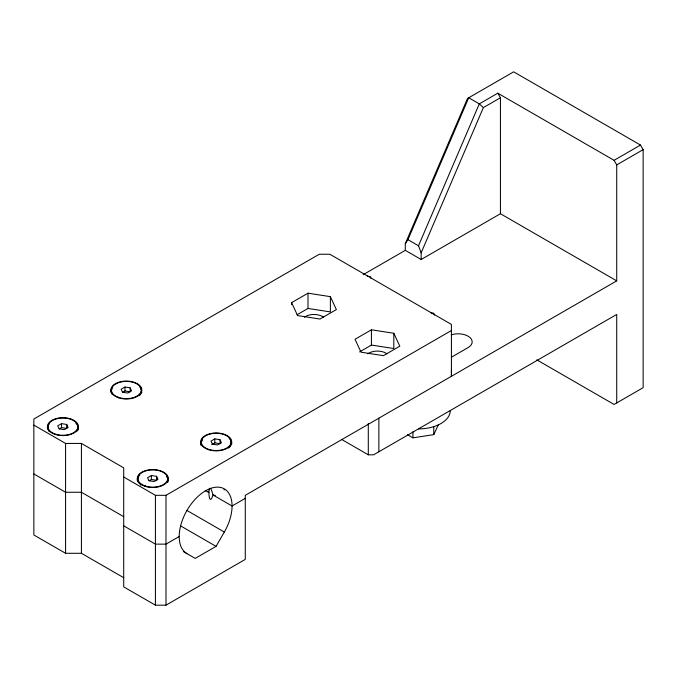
<?xml version="1.0" encoding="UTF-8"?>
<svg xmlns="http://www.w3.org/2000/svg" width="677" height="677" viewBox="0 0 677 677"><rect width="100%" height="100%" fill="white"/><g stroke="black" fill="none" stroke-linecap="round" stroke-linejoin="round"><path stroke-width="1.02" d="M451.415 370.201L451.415 376.302L451.415 324.427L329.843 254.239L319.273 254.239L33.85 419.021L33.85 534.991L65.567 553.295L81.418 553.295L123.705 577.709M363.185 274.659L405.295 250.346L405.295 243.695L467.511 98.47L513.648 71.821L640.51 145.064L643.15 149.642L643.15 387.676L614.081 404.457L536.802 359.842M405.295 243.695L407.943 239.666L468.721 97.767L479.299 103.869L483.361 107.618L421.153 252.851L421.153 259.503L405.295 250.346M421.153 252.851L418.513 245.768L479.299 103.869L497.798 93.189L614.081 160.322L616.722 164.9L616.722 280.862L245.277 495.319L245.277 559.397L165.992 605.179L155.422 605.179L123.705 586.866L123.705 467.849L81.418 443.435L65.567 443.435L33.85 425.131M407.537 434.744L412.928 437.85L433.771 434.626L438.493 424.445M183.416 551.586L195.213 558.398L216.048 546.364L224.324 532.046A37.379 21.579 -60 0 0 224.324 488.887A37.379 21.579 -60 0 0 186.945 510.466A37.379 21.579 -60 0 0 186.945 553.625M483.361 107.618L500.438 97.767L497.798 93.189M61.522 423.641L57.714 425.85L59.111 428.854L64.315 429.658L68.132 427.458L66.735 424.454L61.522 423.641L61.522 427.61L59.237 428.93M124.949 387.024L121.141 389.224L122.537 392.237L127.741 393.041L131.558 390.841L130.162 387.828L124.949 387.024L124.949 390.993L122.664 392.313M291.601 302.653L307.993 293.192L330.376 296.653L336.367 309.575L319.984 319.036L297.601 315.575L291.601 302.653L291.601 304.684M297.068 314.754L307.993 308.45L330.376 311.911L330.376 296.653M421.153 259.503L500.438 213.729L616.722 280.862M614.081 160.322L640.51 145.064M616.722 164.9L643.15 149.642M371.419 329.809L355.036 339.27L361.027 352.192L383.41 355.653L399.802 346.192L393.802 333.27L371.419 329.809L371.419 345.067L359.58 351.905M151.377 475.525L147.569 477.725L148.965 480.738L154.17 481.542L157.986 479.341L156.59 476.329L151.377 475.525L151.377 479.494L149.092 480.814M214.804 438.899L210.996 441.108L212.392 444.112L217.596 444.916L221.413 442.716L220.017 439.712L214.804 438.899L214.804 442.868L211.757 444.628M123.705 477.006L155.422 495.319L165.992 495.319L451.415 330.528M451.644 357.092L468.061 347.614A14.014 8.09 0 0 0 469.347 337.028A14.014 8.09 0 0 0 451.356 334.819M179.202 536.514L165.992 544.139L155.422 544.139L123.705 525.834M245.277 498.365L232.059 505.998L213.001 494.997C207.441 473.545 207.805 511.82 213.001 494.997A8.039 4.637 0 0 0 215.371 495.352M341.91 439.576L368.296 454.809L373.586 454.809L616.722 314.433L616.722 402.933M367.213 276.148L370.344 276.631L371.199 278.484M430.64 312.766L433.771 313.248L434.626 315.101M371.419 345.067L393.802 348.528L393.802 333.27M124.949 390.993L130.162 391.797L130.162 387.828M214.804 442.868L220.017 443.68L220.017 439.712M61.522 427.61L66.735 428.423L66.735 424.454M151.377 479.494L156.59 480.298L156.59 476.329M407.943 239.666L418.513 245.768M205.19 490.478L208.829 492.585A8.039 4.637 0 0 1 208.211 491.214M186.81 510.39L224.324 532.046M180.666 525.936L216.048 546.364M123.705 516.678L81.418 492.264L65.567 492.264L33.85 473.951M500.438 97.767L500.438 213.729M433.771 426.485L433.771 434.626M412.928 431.748L412.928 437.85M378.866 418.183L378.866 451.754M368.296 423.421L368.296 454.809M307.993 293.192L307.993 308.45M165.992 495.319L165.992 605.179M155.422 495.319L155.422 605.179M81.418 443.435L81.418 553.295M65.567 443.435L65.567 553.295M223.985 489.589A8.039 4.637 0 0 1 224.112 489.911M75.968 423.337A15.512 8.953 0 0 1 78.075 430.081M47.449 428.82A15.512 8.953 0 0 1 49.311 423.887M168.251 480.695A15.512 8.953 0 0 1 167.93 481.965M137.304 480.695A15.512 8.953 0 0 1 139.724 475.212M166.39 475.762A15.512 8.953 0 0 1 168.133 478.783M141.823 392.195A15.512 8.953 0 0 1 141.705 392.838M110.876 392.195A15.512 8.953 0 0 1 112.737 387.269M139.961 387.269A15.512 8.953 0 0 1 141.231 389.038M229.249 438.594A15.512 8.953 0 0 1 231.559 444.713M201.044 445.339A15.512 8.953 0 0 1 202.592 439.145M367.839 353.851A11.958 6.905 0 0 1 386.99 353.851M304.413 317.234A11.958 6.905 0 0 1 323.564 317.234M167.684 479.384A14.953 8.632 0 0 1 167.117 482.43M140.808 485.172A14.953 8.632 0 0 1 140.198 484.664M138.768 483.014A14.953 8.632 0 0 1 138.43 477.564M166.787 476.98A14.953 8.632 0 0 1 167.117 477.564M77.533 426.282A14.953 8.632 0 0 1 76.518 431.706M49.319 431.706A14.953 8.632 0 0 1 48.312 426.282M230.552 440.947A14.953 8.632 0 0 1 228.784 448.047M201.856 445.804A14.953 8.632 0 0 1 202.195 440.363M141.256 390.883A14.953 8.632 0 0 1 139.47 395.639M112.34 394.513A14.953 8.632 0 0 1 112.001 389.063M140.359 388.48A14.953 8.632 0 0 1 140.689 389.063M450.281 410.558A31.768 18.338 0 0 1 418.513 428.896M55.167 434.406A15.512 8.953 0 0 0 78.43 426.654A15.512 8.953 0 0 0 55.167 418.902A15.512 8.953 0 0 0 55.167 434.406M145.022 486.289A15.512 8.953 0 0 0 168.285 478.529A15.512 8.953 0 0 0 145.022 470.777A15.512 8.953 0 0 0 145.022 486.289M118.593 397.788A15.512 8.953 0 0 0 141.857 390.037A15.512 8.953 0 0 0 118.593 382.277A15.512 8.953 0 0 0 118.593 397.788M208.448 449.663A15.512 8.953 0 0 0 231.712 441.912A15.512 8.953 0 0 0 208.448 434.16A15.512 8.953 0 0 0 208.448 449.663M145.301 486.01A14.953 8.632 0 0 0 167.727 478.529A14.953 8.632 0 0 0 145.301 471.057A14.953 8.632 0 0 0 145.301 486.01M54.541 433.805A14.953 8.632 0 0 0 77.83 427.272A14.953 8.632 0 0 0 56.386 418.894A14.953 8.632 0 0 0 54.541 433.805M208.728 449.384A14.953 8.632 0 0 0 231.153 441.912A14.953 8.632 0 0 0 208.728 434.439A14.953 8.632 0 0 0 208.728 449.384M117.967 397.179A14.953 8.632 0 0 0 141.256 390.646A14.953 8.632 0 0 0 119.812 382.268A14.953 8.632 0 0 0 117.967 397.179"/></g></svg>
